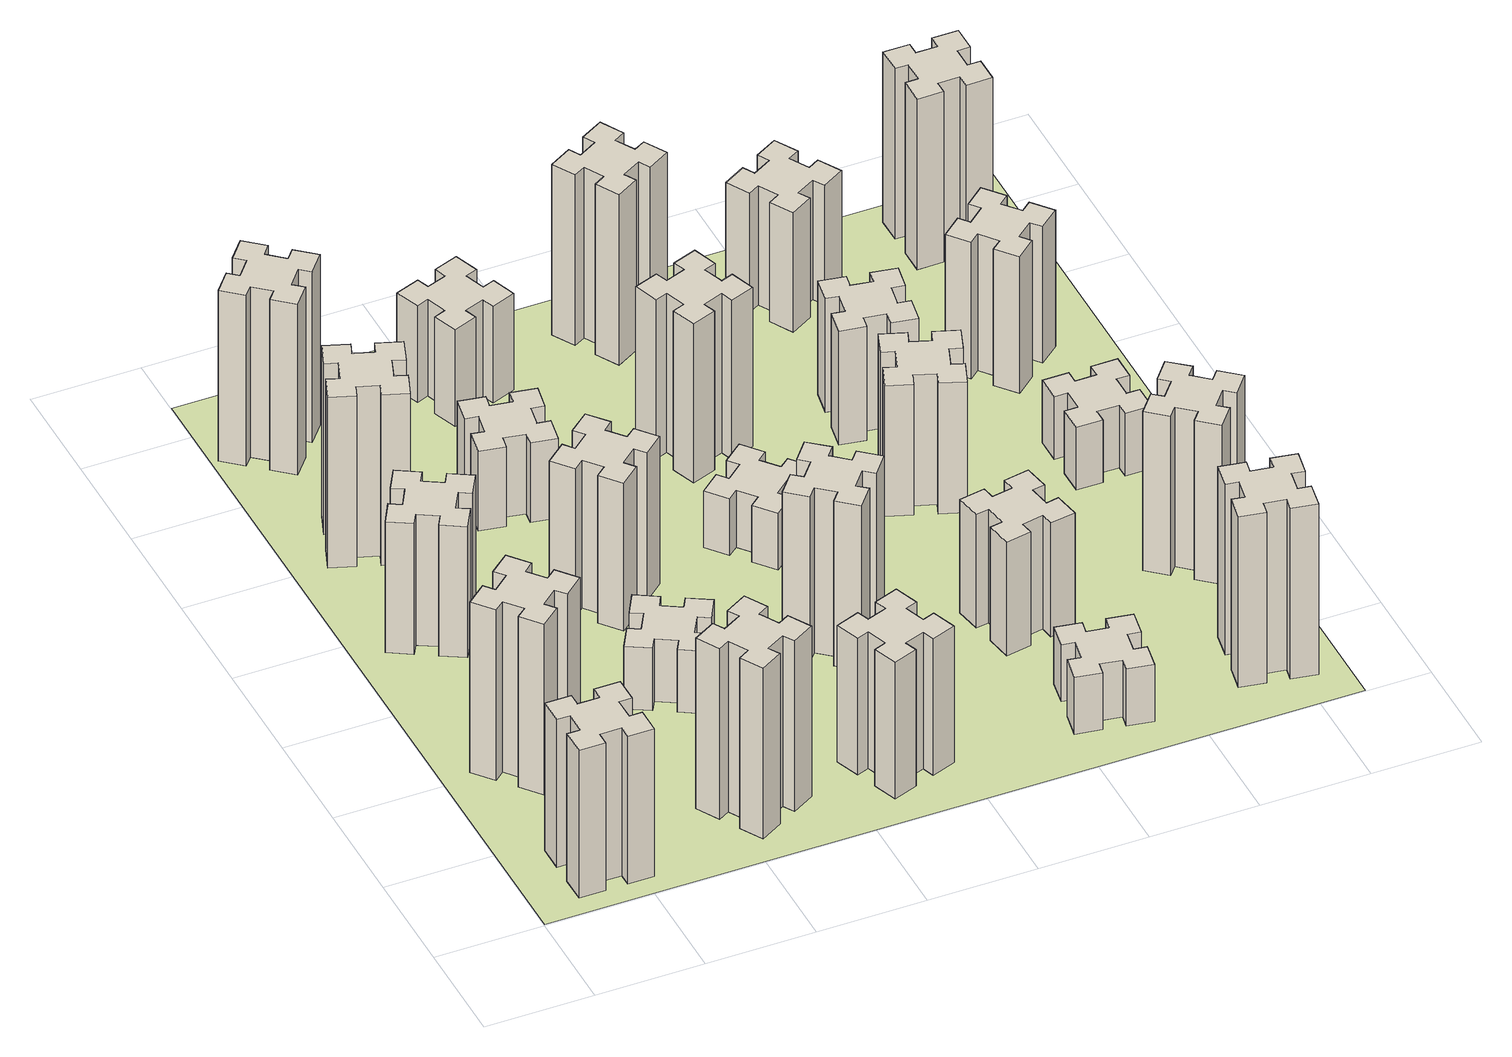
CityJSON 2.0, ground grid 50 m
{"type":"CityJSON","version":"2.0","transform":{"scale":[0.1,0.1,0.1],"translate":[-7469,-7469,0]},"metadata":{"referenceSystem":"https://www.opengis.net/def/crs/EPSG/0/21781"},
"CityObjects":{
"building1":{"type":"Building","attributes":{"class":"1000","function":"1000","usage":"1000","yearOfConstruction":2016,"roofType":"1000","measuredHeight":78,"storeysAboveGround":30,"storeysBelowGround":0},"geometry":[{"type":"Solid","lod":"1","boundaries":[[[[0,1,2,3,4,5,6,7,8,9,10,11,12,13,14,15,16,17,18,19]],[[17,16,20,21]],[[16,15,22,20]],[[15,14,23,22]],[[14,13,24,23]],[[13,12,25,24]],[[12,11,26,25]],[[11,10,27,26]],[[10,9,28,27]],[[9,8,29,28]],[[8,7,30,29]],[[7,6,31,30]],[[6,5,32,31]],[[5,4,33,32]],[[4,3,34,33]],[[3,2,35,34]],[[2,1,36,35]],[[1,0,37,36]],[[0,19,38,37]],[[19,18,39,38]],[[18,17,21,39]],[[24,25,26,27,28,29,30,31,32,33,34,35,36,37,38,39,21,20,22,23]]]]}]},
"building2":{"type":"Building","attributes":{"class":"1000","function":"1000","usage":"1000","yearOfConstruction":2016,"roofType":"1000","measuredHeight":90,"storeysAboveGround":30,"storeysBelowGround":0},"geometry":[{"type":"Solid","lod":"1","boundaries":[[[[40,41,42,43,44,45,46,47,48,49,50,51,52,53,54,55,56,57,58,59]],[[57,56,60,61]],[[56,55,62,60]],[[55,54,63,62]],[[54,53,64,63]],[[53,52,65,64]],[[52,51,66,65]],[[51,50,67,66]],[[50,49,68,67]],[[49,48,69,68]],[[48,47,70,69]],[[47,46,71,70]],[[46,45,72,71]],[[45,44,73,72]],[[44,43,74,73]],[[43,42,75,74]],[[42,41,76,75]],[[41,40,77,76]],[[40,59,78,77]],[[59,58,79,78]],[[58,57,61,79]],[[64,65,66,67,68,69,70,71,72,73,74,75,76,77,78,79,61,60,62,63]]]]}]},
"building3":{"type":"Building","attributes":{"class":"1000","function":"1000","usage":"1000","yearOfConstruction":2016,"roofType":"1000","measuredHeight":69,"storeysAboveGround":30,"storeysBelowGround":0},"geometry":[{"type":"Solid","lod":"1","boundaries":[[[[80,81,82,83,84,85,86,87,88,89,90,91,92,93,94,95,96,97,98,99]],[[97,96,100,101]],[[96,95,102,100]],[[95,94,103,102]],[[94,93,104,103]],[[93,92,105,104]],[[92,91,106,105]],[[91,90,107,106]],[[90,89,108,107]],[[89,88,109,108]],[[88,87,110,109]],[[87,86,111,110]],[[86,85,112,111]],[[85,84,113,112]],[[84,83,114,113]],[[83,82,115,114]],[[82,81,116,115]],[[81,80,117,116]],[[80,99,118,117]],[[99,98,119,118]],[[98,97,101,119]],[[104,105,106,107,108,109,110,111,112,113,114,115,116,117,118,119,101,100,102,103]]]]}]},
"building4":{"type":"Building","attributes":{"class":"1000","function":"1000","usage":"1000","yearOfConstruction":2016,"roofType":"1000","measuredHeight":90,"storeysAboveGround":30,"storeysBelowGround":0},"geometry":[{"type":"Solid","lod":"1","boundaries":[[[[120,121,122,123,124,125,126,127,128,129,130,131,132,133,134,135,136,137,138,139]],[[137,136,140,141]],[[136,135,142,140]],[[135,134,143,142]],[[134,133,144,143]],[[133,132,145,144]],[[132,131,146,145]],[[131,130,147,146]],[[130,129,148,147]],[[129,128,149,148]],[[128,127,150,149]],[[127,126,151,150]],[[126,125,152,151]],[[125,124,153,152]],[[124,123,154,153]],[[123,122,155,154]],[[122,121,156,155]],[[121,120,157,156]],[[120,139,158,157]],[[139,138,159,158]],[[138,137,141,159]],[[144,145,146,147,148,149,150,151,152,153,154,155,156,157,158,159,141,140,142,143]]]]}]},
"building5":{"type":"Building","attributes":{"class":"1000","function":"1000","usage":"1000","yearOfConstruction":2016,"roofType":"1000","measuredHeight":90,"storeysAboveGround":30,"storeysBelowGround":0},"geometry":[{"type":"Solid","lod":"1","boundaries":[[[[160,161,162,163,164,165,166,167,168,169,170,171,172,173,174,175,176,177,178,179]],[[177,176,180,181]],[[176,175,182,180]],[[175,174,183,182]],[[174,173,184,183]],[[173,172,185,184]],[[172,171,186,185]],[[171,170,187,186]],[[170,169,188,187]],[[169,168,189,188]],[[168,167,190,189]],[[167,166,191,190]],[[166,165,192,191]],[[165,164,193,192]],[[164,163,194,193]],[[163,162,195,194]],[[162,161,196,195]],[[161,160,197,196]],[[160,179,198,197]],[[179,178,199,198]],[[178,177,181,199]],[[184,185,186,187,188,189,190,191,192,193,194,195,196,197,198,199,181,180,182,183]]]]}]},
"building6":{"type":"Building","attributes":{"class":"1000","function":"1000","usage":"1000","yearOfConstruction":2016,"roofType":"1000","measuredHeight":90,"storeysAboveGround":30,"storeysBelowGround":0},"geometry":[{"type":"Solid","lod":"1","boundaries":[[[[200,201,202,203,204,205,206,207,208,209,210,211,212,213,214,215,216,217,218,219]],[[217,216,220,221]],[[216,215,222,220]],[[215,214,223,222]],[[214,213,224,223]],[[213,212,225,224]],[[212,211,226,225]],[[211,210,227,226]],[[210,209,228,227]],[[209,208,229,228]],[[208,207,230,229]],[[207,206,231,230]],[[206,205,232,231]],[[205,204,233,232]],[[204,203,234,233]],[[203,202,235,234]],[[202,201,236,235]],[[201,200,237,236]],[[200,219,238,237]],[[219,218,239,238]],[[218,217,221,239]],[[224,225,226,227,228,229,230,231,232,233,234,235,236,237,238,239,221,220,222,223]]]]}]},
"building7":{"type":"Building","attributes":{"class":"1000","function":"1000","usage":"1000","yearOfConstruction":2016,"roofType":"1000","measuredHeight":33,"storeysAboveGround":30,"storeysBelowGround":0},"geometry":[{"type":"Solid","lod":"1","boundaries":[[[[240,241,242,243,244,245,246,247,248,249,250,251,252,253,254,255,256,257,258,259]],[[257,256,260,261]],[[256,255,262,260]],[[255,254,263,262]],[[254,253,264,263]],[[253,252,265,264]],[[252,251,266,265]],[[251,250,267,266]],[[250,249,268,267]],[[249,248,269,268]],[[248,247,270,269]],[[247,246,271,270]],[[246,245,272,271]],[[245,244,273,272]],[[244,243,274,273]],[[243,242,275,274]],[[242,241,276,275]],[[241,240,277,276]],[[240,259,278,277]],[[259,258,279,278]],[[258,257,261,279]],[[264,265,266,267,268,269,270,271,272,273,274,275,276,277,278,279,261,260,262,263]]]]}]},
"building8":{"type":"Building","attributes":{"class":"1000","function":"1000","usage":"1000","yearOfConstruction":2016,"roofType":"1000","measuredHeight":78,"storeysAboveGround":30,"storeysBelowGround":0},"geometry":[{"type":"Solid","lod":"1","boundaries":[[[[280,281,282,283,284,285,286,287,288,289,290,291,292,293,294,295,296,297,298,299]],[[297,296,300,301]],[[296,295,302,300]],[[295,294,303,302]],[[294,293,304,303]],[[293,292,305,304]],[[292,291,306,305]],[[291,290,307,306]],[[290,289,308,307]],[[289,288,309,308]],[[288,287,310,309]],[[287,286,311,310]],[[286,285,312,311]],[[285,284,313,312]],[[284,283,314,313]],[[283,282,315,314]],[[282,281,316,315]],[[281,280,317,316]],[[280,299,318,317]],[[299,298,319,318]],[[298,297,301,319]],[[304,305,306,307,308,309,310,311,312,313,314,315,316,317,318,319,301,300,302,303]]]]}]},
"building9":{"type":"Building","attributes":{"class":"1000","function":"1000","usage":"1000","yearOfConstruction":2016,"roofType":"1000","measuredHeight":42,"storeysAboveGround":30,"storeysBelowGround":0},"geometry":[{"type":"Solid","lod":"1","boundaries":[[[[320,321,322,323,324,325,326,327,328,329,330,331,332,333,334,335,336,337,338,339]],[[337,336,340,341]],[[336,335,342,340]],[[335,334,343,342]],[[334,333,344,343]],[[333,332,345,344]],[[332,331,346,345]],[[331,330,347,346]],[[330,329,348,347]],[[329,328,349,348]],[[328,327,350,349]],[[327,326,351,350]],[[326,325,352,351]],[[325,324,353,352]],[[324,323,354,353]],[[323,322,355,354]],[[322,321,356,355]],[[321,320,357,356]],[[320,339,358,357]],[[339,338,359,358]],[[338,337,341,359]],[[344,345,346,347,348,349,350,351,352,353,354,355,356,357,358,359,341,340,342,343]]]]}]},
"building10":{"type":"Building","attributes":{"class":"1000","function":"1000","usage":"1000","yearOfConstruction":2016,"roofType":"1000","measuredHeight":72,"storeysAboveGround":30,"storeysBelowGround":0},"geometry":[{"type":"Solid","lod":"1","boundaries":[[[[360,361,362,363,364,365,366,367,368,369,370,371,372,373,374,375,376,377,378,379]],[[377,376,380,381]],[[376,375,382,380]],[[375,374,383,382]],[[374,373,384,383]],[[373,372,385,384]],[[372,371,386,385]],[[371,370,387,386]],[[370,369,388,387]],[[369,368,389,388]],[[368,367,390,389]],[[367,366,391,390]],[[366,365,392,391]],[[365,364,393,392]],[[364,363,394,393]],[[363,362,395,394]],[[362,361,396,395]],[[361,360,397,396]],[[360,379,398,397]],[[379,378,399,398]],[[378,377,381,399]],[[384,385,386,387,388,389,390,391,392,393,394,395,396,397,398,399,381,380,382,383]]]]}]},
"building11":{"type":"Building","attributes":{"class":"1000","function":"1000","usage":"1000","yearOfConstruction":2016,"roofType":"1000","measuredHeight":51,"storeysAboveGround":30,"storeysBelowGround":0},"geometry":[{"type":"Solid","lod":"1","boundaries":[[[[400,401,402,403,404,405,406,407,408,409,410,411,412,413,414,415,416,417,418,419]],[[417,416,420,421]],[[416,415,422,420]],[[415,414,423,422]],[[414,413,424,423]],[[413,412,425,424]],[[412,411,426,425]],[[411,410,427,426]],[[410,409,428,427]],[[409,408,429,428]],[[408,407,430,429]],[[407,406,431,430]],[[406,405,432,431]],[[405,404,433,432]],[[404,403,434,433]],[[403,402,435,434]],[[402,401,436,435]],[[401,400,437,436]],[[400,419,438,437]],[[419,418,439,438]],[[418,417,421,439]],[[424,425,426,427,428,429,430,431,432,433,434,435,436,437,438,439,421,420,422,423]]]]}]},
"building12":{"type":"Building","attributes":{"class":"1000","function":"1000","usage":"1000","yearOfConstruction":2016,"roofType":"1000","measuredHeight":87,"storeysAboveGround":30,"storeysBelowGround":0},"geometry":[{"type":"Solid","lod":"1","boundaries":[[[[440,441,442,443,444,445,446,447,448,449,450,451,452,453,454,455,456,457,458,459]],[[457,456,460,461]],[[456,455,462,460]],[[455,454,463,462]],[[454,453,464,463]],[[453,452,465,464]],[[452,451,466,465]],[[451,450,467,466]],[[450,449,468,467]],[[449,448,469,468]],[[448,447,470,469]],[[447,446,471,470]],[[446,445,472,471]],[[445,444,473,472]],[[444,443,474,473]],[[443,442,475,474]],[[442,441,476,475]],[[441,440,477,476]],[[440,459,478,477]],[[459,458,479,478]],[[458,457,461,479]],[[464,465,466,467,468,469,470,471,472,473,474,475,476,477,478,479,461,460,462,463]]]]}]},
"building13":{"type":"Building","attributes":{"class":"1000","function":"1000","usage":"1000","yearOfConstruction":2016,"roofType":"1000","measuredHeight":30,"storeysAboveGround":30,"storeysBelowGround":0},"geometry":[{"type":"Solid","lod":"1","boundaries":[[[[480,481,482,483,484,485,486,487,488,489,490,491,492,493,494,495,496,497,498,499]],[[497,496,500,501]],[[496,495,502,500]],[[495,494,503,502]],[[494,493,504,503]],[[493,492,505,504]],[[492,491,506,505]],[[491,490,507,506]],[[490,489,508,507]],[[489,488,509,508]],[[488,487,510,509]],[[487,486,511,510]],[[486,485,512,511]],[[485,484,513,512]],[[484,483,514,513]],[[483,482,515,514]],[[482,481,516,515]],[[481,480,517,516]],[[480,499,518,517]],[[499,498,519,518]],[[498,497,501,519]],[[504,505,506,507,508,509,510,511,512,513,514,515,516,517,518,519,501,500,502,503]]]]}]},
"building14":{"type":"Building","attributes":{"class":"1000","function":"1000","usage":"1000","yearOfConstruction":2016,"roofType":"1000","measuredHeight":84,"storeysAboveGround":30,"storeysBelowGround":0},"geometry":[{"type":"Solid","lod":"1","boundaries":[[[[520,521,522,523,524,525,526,527,528,529,530,531,532,533,534,535,536,537,538,539]],[[537,536,540,541]],[[536,535,542,540]],[[535,534,543,542]],[[534,533,544,543]],[[533,532,545,544]],[[532,531,546,545]],[[531,530,547,546]],[[530,529,548,547]],[[529,528,549,548]],[[528,527,550,549]],[[527,526,551,550]],[[526,525,552,551]],[[525,524,553,552]],[[524,523,554,553]],[[523,522,555,554]],[[522,521,556,555]],[[521,520,557,556]],[[520,539,558,557]],[[539,538,559,558]],[[538,537,541,559]],[[544,545,546,547,548,549,550,551,552,553,554,555,556,557,558,559,541,540,542,543]]]]}]},
"building15":{"type":"Building","attributes":{"class":"1000","function":"1000","usage":"1000","yearOfConstruction":2016,"roofType":"1000","measuredHeight":30,"storeysAboveGround":30,"storeysBelowGround":0},"geometry":[{"type":"Solid","lod":"1","boundaries":[[[[560,561,562,563,564,565,566,567,568,569,570,571,572,573,574,575,576,577,578,579]],[[577,576,580,581]],[[576,575,582,580]],[[575,574,583,582]],[[574,573,584,583]],[[573,572,585,584]],[[572,571,586,585]],[[571,570,587,586]],[[570,569,588,587]],[[569,568,589,588]],[[568,567,590,589]],[[567,566,591,590]],[[566,565,592,591]],[[565,564,593,592]],[[564,563,594,593]],[[563,562,595,594]],[[562,561,596,595]],[[561,560,597,596]],[[560,579,598,597]],[[579,578,599,598]],[[578,577,581,599]],[[584,585,586,587,588,589,590,591,592,593,594,595,596,597,598,599,581,580,582,583]]]]}]},
"building16":{"type":"Building","attributes":{"class":"1000","function":"1000","usage":"1000","yearOfConstruction":2016,"roofType":"1000","measuredHeight":90,"storeysAboveGround":30,"storeysBelowGround":0},"geometry":[{"type":"Solid","lod":"1","boundaries":[[[[600,601,602,603,604,605,606,607,608,609,610,611,612,613,614,615,616,617,618,619]],[[617,616,620,621]],[[616,615,622,620]],[[615,614,623,622]],[[614,613,624,623]],[[613,612,625,624]],[[612,611,626,625]],[[611,610,627,626]],[[610,609,628,627]],[[609,608,629,628]],[[608,607,630,629]],[[607,606,631,630]],[[606,605,632,631]],[[605,604,633,632]],[[604,603,634,633]],[[603,602,635,634]],[[602,601,636,635]],[[601,600,637,636]],[[600,619,638,637]],[[619,618,639,638]],[[618,617,621,639]],[[624,625,626,627,628,629,630,631,632,633,634,635,636,637,638,639,621,620,622,623]]]]}]},
"building17":{"type":"Building","attributes":{"class":"1000","function":"1000","usage":"1000","yearOfConstruction":2016,"roofType":"1000","measuredHeight":60,"storeysAboveGround":30,"storeysBelowGround":0},"geometry":[{"type":"Solid","lod":"1","boundaries":[[[[640,641,642,643,644,645,646,647,648,649,650,651,652,653,654,655,656,657,658,659]],[[657,656,660,661]],[[656,655,662,660]],[[655,654,663,662]],[[654,653,664,663]],[[653,652,665,664]],[[652,651,666,665]],[[651,650,667,666]],[[650,649,668,667]],[[649,648,669,668]],[[648,647,670,669]],[[647,646,671,670]],[[646,645,672,671]],[[645,644,673,672]],[[644,643,674,673]],[[643,642,675,674]],[[642,641,676,675]],[[641,640,677,676]],[[640,659,678,677]],[[659,658,679,678]],[[658,657,661,679]],[[664,665,666,667,668,669,670,671,672,673,674,675,676,677,678,679,661,660,662,663]]]]}]},
"building18":{"type":"Building","attributes":{"class":"1000","function":"1000","usage":"1000","yearOfConstruction":2016,"roofType":"1000","measuredHeight":69,"storeysAboveGround":30,"storeysBelowGround":0},"geometry":[{"type":"Solid","lod":"1","boundaries":[[[[680,681,682,683,684,685,686,687,688,689,690,691,692,693,694,695,696,697,698,699]],[[697,696,700,701]],[[696,695,702,700]],[[695,694,703,702]],[[694,693,704,703]],[[693,692,705,704]],[[692,691,706,705]],[[691,690,707,706]],[[690,689,708,707]],[[689,688,709,708]],[[688,687,710,709]],[[687,686,711,710]],[[686,685,712,711]],[[685,684,713,712]],[[684,683,714,713]],[[683,682,715,714]],[[682,681,716,715]],[[681,680,717,716]],[[680,699,718,717]],[[699,698,719,718]],[[698,697,701,719]],[[704,705,706,707,708,709,710,711,712,713,714,715,716,717,718,719,701,700,702,703]]]]}]},
"building19":{"type":"Building","attributes":{"class":"1000","function":"1000","usage":"1000","yearOfConstruction":2016,"roofType":"1000","measuredHeight":60,"storeysAboveGround":30,"storeysBelowGround":0},"geometry":[{"type":"Solid","lod":"1","boundaries":[[[[720,721,722,723,724,725,726,727,728,729,730,731,732,733,734,735,736,737,738,739]],[[737,736,740,741]],[[736,735,742,740]],[[735,734,743,742]],[[734,733,744,743]],[[733,732,745,744]],[[732,731,746,745]],[[731,730,747,746]],[[730,729,748,747]],[[729,728,749,748]],[[728,727,750,749]],[[727,726,751,750]],[[726,725,752,751]],[[725,724,753,752]],[[724,723,754,753]],[[723,722,755,754]],[[722,721,756,755]],[[721,720,757,756]],[[720,739,758,757]],[[739,738,759,758]],[[738,737,741,759]],[[744,745,746,747,748,749,750,751,752,753,754,755,756,757,758,759,741,740,742,743]]]]}]},
"building20":{"type":"Building","attributes":{"class":"1000","function":"1000","usage":"1000","yearOfConstruction":2016,"roofType":"1000","measuredHeight":90,"storeysAboveGround":30,"storeysBelowGround":0},"geometry":[{"type":"Solid","lod":"1","boundaries":[[[[760,761,762,763,764,765,766,767,768,769,770,771,772,773,774,775,776,777,778,779]],[[777,776,780,781]],[[776,775,782,780]],[[775,774,783,782]],[[774,773,784,783]],[[773,772,785,784]],[[772,771,786,785]],[[771,770,787,786]],[[770,769,788,787]],[[769,768,789,788]],[[768,767,790,789]],[[767,766,791,790]],[[766,765,792,791]],[[765,764,793,792]],[[764,763,794,793]],[[763,762,795,794]],[[762,761,796,795]],[[761,760,797,796]],[[760,779,798,797]],[[779,778,799,798]],[[778,777,781,799]],[[784,785,786,787,788,789,790,791,792,793,794,795,796,797,798,799,781,780,782,783]]]]}]},
"building21":{"type":"Building","attributes":{"class":"1000","function":"1000","usage":"1000","yearOfConstruction":2016,"roofType":"1000","measuredHeight":63,"storeysAboveGround":30,"storeysBelowGround":0},"geometry":[{"type":"Solid","lod":"1","boundaries":[[[[800,801,802,803,804,805,806,807,808,809,810,811,812,813,814,815,816,817,818,819]],[[817,816,820,821]],[[816,815,822,820]],[[815,814,823,822]],[[814,813,824,823]],[[813,812,825,824]],[[812,811,826,825]],[[811,810,827,826]],[[810,809,828,827]],[[809,808,829,828]],[[808,807,830,829]],[[807,806,831,830]],[[806,805,832,831]],[[805,804,833,832]],[[804,803,834,833]],[[803,802,835,834]],[[802,801,836,835]],[[801,800,837,836]],[[800,819,838,837]],[[819,818,839,838]],[[818,817,821,839]],[[824,825,826,827,828,829,830,831,832,833,834,835,836,837,838,839,821,820,822,823]]]]}]},
"building22":{"type":"Building","attributes":{"class":"1000","function":"1000","usage":"1000","yearOfConstruction":2016,"roofType":"1000","measuredHeight":84,"storeysAboveGround":30,"storeysBelowGround":0},"geometry":[{"type":"Solid","lod":"1","boundaries":[[[[840,841,842,843,844,845,846,847,848,849,850,851,852,853,854,855,856,857,858,859]],[[857,856,860,861]],[[856,855,862,860]],[[855,854,863,862]],[[854,853,864,863]],[[853,852,865,864]],[[852,851,866,865]],[[851,850,867,866]],[[850,849,868,867]],[[849,848,869,868]],[[848,847,870,869]],[[847,846,871,870]],[[846,845,872,871]],[[845,844,873,872]],[[844,843,874,873]],[[843,842,875,874]],[[842,841,876,875]],[[841,840,877,876]],[[840,859,878,877]],[[859,858,879,878]],[[858,857,861,879]],[[864,865,866,867,868,869,870,871,872,873,874,875,876,877,878,879,861,860,862,863]]]]}]},
"building23":{"type":"Building","attributes":{"class":"1000","function":"1000","usage":"1000","yearOfConstruction":2016,"roofType":"1000","measuredHeight":33,"storeysAboveGround":30,"storeysBelowGround":0},"geometry":[{"type":"Solid","lod":"1","boundaries":[[[[880,881,882,883,884,885,886,887,888,889,890,891,892,893,894,895,896,897,898,899]],[[897,896,900,901]],[[896,895,902,900]],[[895,894,903,902]],[[894,893,904,903]],[[893,892,905,904]],[[892,891,906,905]],[[891,890,907,906]],[[890,889,908,907]],[[889,888,909,908]],[[888,887,910,909]],[[887,886,911,910]],[[886,885,912,911]],[[885,884,913,912]],[[884,883,914,913]],[[883,882,915,914]],[[882,881,916,915]],[[881,880,917,916]],[[880,899,918,917]],[[899,898,919,918]],[[898,897,901,919]],[[904,905,906,907,908,909,910,911,912,913,914,915,916,917,918,919,901,900,902,903]]]]}]},
"building24":{"type":"Building","attributes":{"class":"1000","function":"1000","usage":"1000","yearOfConstruction":2016,"roofType":"1000","measuredHeight":72,"storeysAboveGround":30,"storeysBelowGround":0},"geometry":[{"type":"Solid","lod":"1","boundaries":[[[[920,921,922,923,924,925,926,927,928,929,930,931,932,933,934,935,936,937,938,939]],[[937,936,940,941]],[[936,935,942,940]],[[935,934,943,942]],[[934,933,944,943]],[[933,932,945,944]],[[932,931,946,945]],[[931,930,947,946]],[[930,929,948,947]],[[929,928,949,948]],[[928,927,950,949]],[[927,926,951,950]],[[926,925,952,951]],[[925,924,953,952]],[[924,923,954,953]],[[923,922,955,954]],[[922,921,956,955]],[[921,920,957,956]],[[920,939,958,957]],[[939,938,959,958]],[[938,937,941,959]],[[944,945,946,947,948,949,950,951,952,953,954,955,956,957,958,959,941,940,942,943]]]]}]},
"building25":{"type":"Building","attributes":{"class":"1000","function":"1000","usage":"1000","yearOfConstruction":2016,"roofType":"1000","measuredHeight":90,"storeysAboveGround":30,"storeysBelowGround":0},"geometry":[{"type":"Solid","lod":"1","boundaries":[[[[960,961,962,963,964,965,966,967,968,969,970,971,972,973,974,975,976,977,978,979]],[[977,976,980,981]],[[976,975,982,980]],[[975,974,983,982]],[[974,973,984,983]],[[973,972,985,984]],[[972,971,986,985]],[[971,970,987,986]],[[970,969,988,987]],[[969,968,989,988]],[[968,967,990,989]],[[967,966,991,990]],[[966,965,992,991]],[[965,964,993,992]],[[964,963,994,993]],[[963,962,995,994]],[[962,961,996,995]],[[961,960,997,996]],[[960,979,998,997]],[[979,978,999,998]],[[978,977,981,999]],[[984,985,986,987,988,989,990,991,992,993,994,995,996,997,998,999,981,980,982,983]]]]}]},
"landuse1":{"type":"LandUse","attributes":{"name":"plot1","function":"1010"},"geometry":[{"type":"MultiSurface","lod":"1","boundaries":[[[1000,1001,1002,1003]]]}]}
},
"vertices":[
[265,325,0],[265,225,0],[205,225,0],[205,105,0],[325,105,0],[325,165,0],[425,165,0],[425,105,0],[545,105,0],[545,225,0],[485,225,0],[485,325,0],[545,325,0],[545,445,0],[425,445,0],[425,385,0],[325,385,0],[325,445,0],[205,445,0],[205,325,0],[325,385,780],[325,445,780],[425,385,780],[425,445,780],[545,445,780],[545,325,780],[485,325,780],[485,225,780],[545,225,780],[545,105,780],[425,105,780],[425,165,780],[325,165,780],[325,105,780],[205,105,780],[205,225,780],[265,225,780],[265,325,780],[205,325,780],[205,445,780],
[492,1048,0],[427,1124,0],[473,1163,0],[396,1255,0],[304,1178,0],[343,1132,0],[266,1067,0],[228,1113,0],[136,1036,0],[213,944,0],[259,983,0],[323,906,0],[277,868,0],[354,776,0],[446,853,0],[408,899,0],[484,963,0],[523,917,0],[615,994,0],[538,1086,0],[484,963,900],[523,917,900],[408,899,900],[446,853,900],[354,776,900],[277,868,900],[323,906,900],[259,983,900],[213,944,900],[136,1036,900],[228,1113,900],[266,1067,900],[343,1132,900],[304,1178,900],[396,1255,900],[473,1163,900],[427,1124,900],[492,1048,900],[538,1086,900],[615,994,900],
[474,2026,0],[387,2076,0],[417,2128,0],[313,2188,0],[253,2084,0],[305,2054,0],[255,1967,0],[203,1997,0],[143,1893,0],[247,1833,0],[277,1885,0],[364,1835,0],[334,1783,0],[438,1723,0],[498,1827,0],[446,1857,0],[496,1944,0],[548,1914,0],[608,2018,0],[504,2078,0],[496,1944,690],[548,1914,690],[446,1857,690],[498,1827,690],[438,1723,690],[334,1783,690],[364,1835,690],[277,1885,690],[247,1833,690],[143,1893,690],[203,1997,690],[255,1967,690],[305,2054,690],[253,2084,690],[313,2188,690],[417,2128,690],[387,2076,690],[474,2026,690],[504,2078,690],[608,2018,690],
[289,2680,0],[255,2586,0],[199,2607,0],[157,2494,0],[270,2453,0],[291,2509,0],[385,2475,0],[364,2419,0],[477,2377,0],[518,2490,0],[462,2511,0],[496,2605,0],[552,2584,0],[593,2697,0],[480,2738,0],[460,2682,0],[366,2716,0],[387,2772,0],[274,2813,0],[233,2700,0],[366,2716,900],[387,2772,900],[460,2682,900],[480,2738,900],[593,2697,900],[552,2584,900],[496,2605,900],[462,2511,900],[518,2490,900],[477,2377,900],[364,2419,900],[385,2475,900],[291,2509,900],[270,2453,900],[157,2494,900],[199,2607,900],[255,2586,900],[289,2680,900],[233,2700,900],[274,2813,900],
[1127,255,0],[1214,305,0],[1244,253,0],[1348,313,0],[1288,417,0],[1236,387,0],[1186,474,0],[1238,504,0],[1178,608,0],[1074,548,0],[1104,496,0],[1017,446,0],[987,498,0],[883,438,0],[943,334,0],[995,364,0],[1045,277,0],[993,247,0],[1053,143,0],[1157,203,0],[1045,277,900],[993,247,900],[995,364,900],[943,334,900],[883,438,900],[987,498,900],[1017,446,900],[1104,496,900],[1074,548,900],[1178,608,900],[1238,504,900],[1186,474,900],[1236,387,900],[1288,417,900],[1348,313,900],[1244,253,900],[1214,305,900],[1127,255,900],[1157,203,900],[1053,143,900],
[384,3387,0],[308,3452,0],[346,3498,0],[254,3575,0],[177,3483,0],[223,3444,0],[159,3368,0],[113,3406,0],[36,3314,0],[128,3237,0],[166,3283,0],[243,3219,0],[204,3173,0],[296,3096,0],[373,3188,0],[327,3226,0],[392,3303,0],[438,3264,0],[515,3356,0],[423,3433,0],[392,3303,900],[438,3264,900],[327,3226,900],[373,3188,900],[296,3096,900],[204,3173,900],[243,3219,900],[166,3283,900],[128,3237,900],[36,3314,900],[113,3406,900],[159,3368,900],[223,3444,900],[177,3483,900],[254,3575,900],[346,3498,900],[308,3452,900],[384,3387,900],[423,3433,900],[515,3356,900],
[1186,1117,0],[1236,1204,0],[1288,1174,0],[1348,1278,0],[1244,1338,0],[1214,1286,0],[1127,1336,0],[1157,1388,0],[1053,1448,0],[993,1344,0],[1045,1314,0],[995,1227,0],[943,1257,0],[883,1153,0],[987,1093,0],[1017,1145,0],[1104,1095,0],[1074,1043,0],[1178,983,0],[1238,1087,0],[1104,1095,330],[1074,1043,330],[1017,1145,330],[987,1093,330],[883,1153,330],[943,1257,330],[995,1227,330],[1045,1314,330],[993,1344,330],[1053,1448,330],[1157,1388,330],[1127,1336,330],[1214,1286,330],[1244,1338,330],[1348,1278,330],[1288,1174,330],[1236,1204,330],[1186,1117,330],[1238,1087,330],[1178,983,330],
[1083,1972,0],[1006,1907,0],[968,1953,0],[876,1876,0],[953,1784,0],[999,1823,0],[1063,1746,0],[1017,1708,0],[1094,1616,0],[1186,1693,0],[1148,1739,0],[1224,1803,0],[1263,1757,0],[1355,1834,0],[1278,1926,0],[1232,1888,0],[1167,1964,0],[1213,2003,0],[1136,2095,0],[1044,2018,0],[1167,1964,780],[1213,2003,780],[1232,1888,780],[1278,1926,780],[1355,1834,780],[1263,1757,780],[1224,1803,780],[1148,1739,780],[1186,1693,780],[1094,1616,780],[1017,1708,780],[1063,1746,780],[999,1823,780],[953,1784,780],[876,1876,780],[968,1953,780],[1006,1907,780],[1083,1972,780],[1044,2018,780],[1136,2095,780],
[1115,2527,0],[1132,2625,0],[1191,2615,0],[1212,2733,0],[1094,2754,0],[1084,2695,0],[985,2712,0],[996,2771,0],[877,2792,0],[857,2674,0],[916,2664,0],[898,2565,0],[839,2576,0],[818,2457,0],[937,2437,0],[947,2496,0],[1045,2478,0],[1035,2419,0],[1153,2398,0],[1174,2517,0],[1045,2478,420],[1035,2419,420],[947,2496,420],[937,2437,420],[818,2457,420],[839,2576,420],[898,2565,420],[916,2664,420],[857,2674,420],[877,2792,420],[996,2771,420],[985,2712,420],[1084,2695,420],[1094,2754,420],[1212,2733,420],[1191,2615,420],[1132,2625,420],[1115,2527,420],[1174,2517,420],[1153,2398,420],
[1765,496,0],[1671,462,0],[1650,518,0],[1537,477,0],[1579,364,0],[1635,385,0],[1669,291,0],[1613,270,0],[1654,157,0],[1767,199,0],[1746,255,0],[1840,289,0],[1860,233,0],[1973,274,0],[1932,387,0],[1876,366,0],[1842,460,0],[1898,480,0],[1857,593,0],[1744,552,0],[1842,460,720],[1898,480,720],[1876,366,720],[1932,387,720],[1973,274,720],[1860,233,720],[1840,289,720],[1746,255,720],[1767,199,720],[1654,157,720],[1613,270,720],[1669,291,720],[1635,385,720],[1579,364,720],[1537,477,720],[1650,518,720],[1671,462,720],[1765,496,720],[1744,552,720],[1857,593,720],
[1125,3456,0],[1031,3422,0],[1010,3478,0],[897,3437,0],[939,3324,0],[995,3345,0],[1029,3251,0],[973,3230,0],[1014,3117,0],[1127,3159,0],[1106,3215,0],[1200,3249,0],[1220,3193,0],[1333,3234,0],[1292,3347,0],[1236,3326,0],[1202,3420,0],[1258,3440,0],[1217,3553,0],[1104,3512,0],[1202,3420,510],[1258,3440,510],[1236,3326,510],[1292,3347,510],[1333,3234,510],[1220,3193,510],[1200,3249,510],[1106,3215,510],[1127,3159,510],[1014,3117,510],[973,3230,510],[1029,3251,510],[995,3345,510],[939,3324,510],[897,3437,510],[1010,3478,510],[1031,3422,510],[1125,3456,510],[1104,3512,510],[1217,3553,510],
[1746,1163,0],[1823,1099,0],[1784,1053,0],[1876,976,0],[1953,1068,0],[1907,1106,0],[1972,1183,0],[2018,1144,0],[2095,1236,0],[2003,1313,0],[1964,1267,0],[1888,1332,0],[1926,1378,0],[1834,1455,0],[1757,1363,0],[1803,1324,0],[1739,1248,0],[1693,1286,0],[1616,1194,0],[1708,1117,0],[1739,1248,870],[1693,1286,870],[1803,1324,870],[1757,1363,870],[1834,1455,870],[1926,1378,870],[1888,1332,870],[1964,1267,870],[2003,1313,870],[2095,1236,870],[2018,1144,870],[1972,1183,870],[1907,1106,870],[1953,1068,870],[1876,976,870],[1784,1053,870],[1823,1099,870],[1746,1163,870],[1708,1117,870],[1616,1194,870],
[1972,1988,0],[1907,2064,0],[1953,2103,0],[1876,2195,0],[1784,2118,0],[1823,2072,0],[1746,2007,0],[1708,2053,0],[1616,1976,0],[1693,1884,0],[1739,1923,0],[1803,1846,0],[1757,1808,0],[1834,1716,0],[1926,1793,0],[1888,1839,0],[1964,1903,0],[2003,1857,0],[2095,1934,0],[2018,2026,0],[1964,1903,300],[2003,1857,300],[1888,1839,300],[1926,1793,300],[1834,1716,300],[1757,1808,300],[1803,1846,300],[1739,1923,300],[1693,1884,300],[1616,1976,300],[1708,2053,300],[1746,2007,300],[1823,2072,300],[1784,2118,300],[1876,2195,300],[1953,2103,300],[1907,2064,300],[1972,1988,300],[2018,2026,300],[2095,1934,300],
[1976,2586,0],[1942,2680,0],[1998,2700,0],[1957,2813,0],[1844,2772,0],[1865,2716,0],[1771,2682,0],[1750,2738,0],[1637,2697,0],[1679,2584,0],[1735,2605,0],[1769,2511,0],[1713,2490,0],[1754,2377,0],[1867,2419,0],[1846,2475,0],[1940,2509,0],[1960,2453,0],[2073,2494,0],[2032,2607,0],[1940,2509,840],[1960,2453,840],[1846,2475,840],[1867,2419,840],[1754,2377,840],[1713,2490,840],[1769,2511,840],[1735,2605,840],[1679,2584,840],[1637,2697,840],[1750,2738,840],[1771,2682,840],[1865,2716,840],[1844,2772,840],[1957,2813,840],[1998,2700,840],[1942,2680,840],[1976,2586,840],[2032,2607,840],[2073,2494,840],
[2596,444,0],[2578,345,0],[2519,356,0],[2498,237,0],[2617,217,0],[2627,276,0],[2725,258,0],[2715,199,0],[2833,178,0],[2854,297,0],[2795,307,0],[2812,405,0],[2871,395,0],[2892,513,0],[2774,534,0],[2764,475,0],[2665,492,0],[2676,551,0],[2557,572,0],[2537,454,0],[2665,492,300],[2676,551,300],[2764,475,300],[2774,534,300],[2892,513,300],[2871,395,300],[2812,405,300],[2795,307,300],[2854,297,300],[2833,178,300],[2715,199,300],[2725,258,300],[2627,276,300],[2617,217,300],[2498,237,300],[2519,356,300],[2578,345,300],[2596,444,300],[2537,454,300],[2557,572,300],
[1844,3556,0],[1757,3506,0],[1727,3558,0],[1623,3498,0],[1683,3394,0],[1735,3424,0],[1785,3337,0],[1733,3307,0],[1793,3203,0],[1897,3263,0],[1867,3315,0],[1954,3365,0],[1984,3313,0],[2088,3373,0],[2028,3477,0],[1976,3447,0],[1926,3534,0],[1978,3564,0],[1918,3668,0],[1814,3608,0],[1926,3534,900],[1978,3564,900],[1976,3447,900],[2028,3477,900],[2088,3373,900],[1984,3313,900],[1954,3365,900],[1867,3315,900],[1897,3263,900],[1793,3203,900],[1733,3307,900],[1785,3337,900],[1735,3424,900],[1683,3394,900],[1623,3498,900],[1727,3558,900],[1757,3506,900],[1844,3556,900],[1814,3608,900],[1918,3668,900],
[2625,1132,0],[2527,1115,0],[2517,1174,0],[2398,1153,0],[2419,1035,0],[2478,1045,0],[2496,947,0],[2437,937,0],[2457,818,0],[2576,839,0],[2565,898,0],[2664,916,0],[2674,857,0],[2792,877,0],[2771,996,0],[2712,985,0],[2695,1084,0],[2754,1094,0],[2733,1212,0],[2615,1191,0],[2695,1084,600],[2754,1094,600],[2712,985,600],[2771,996,600],[2792,877,600],[2674,857,600],[2664,916,600],[2565,898,600],[2576,839,600],[2457,818,600],[2437,937,600],[2496,947,600],[2478,1045,600],[2419,1035,600],[2398,1153,600],[2517,1174,600],[2527,1115,600],[2625,1132,600],[2615,1191,600],[2733,1212,600],
[2682,1871,0],[2716,1965,0],[2772,1944,0],[2813,2057,0],[2700,2098,0],[2680,2042,0],[2586,2076,0],[2607,2132,0],[2494,2173,0],[2453,2060,0],[2509,2040,0],[2475,1946,0],[2419,1967,0],[2377,1854,0],[2490,1813,0],[2511,1869,0],[2605,1835,0],[2584,1779,0],[2697,1737,0],[2738,1850,0],[2605,1835,690],[2584,1779,690],[2511,1869,690],[2490,1813,690],[2377,1854,690],[2419,1967,690],[2475,1946,690],[2509,2040,690],[2453,2060,690],[2494,2173,690],[2607,2132,690],[2586,2076,690],[2680,2042,690],[2700,2098,690],[2813,2057,690],[2772,1944,690],[2716,1965,690],[2682,1871,690],[2738,1850,690],[2697,1737,690],
[2496,2564,0],[2478,2465,0],[2419,2476,0],[2398,2357,0],[2517,2337,0],[2527,2396,0],[2625,2378,0],[2615,2319,0],[2733,2298,0],[2754,2417,0],[2695,2427,0],[2712,2525,0],[2771,2515,0],[2792,2633,0],[2674,2654,0],[2664,2595,0],[2565,2612,0],[2576,2671,0],[2457,2692,0],[2437,2574,0],[2565,2612,600],[2576,2671,600],[2664,2595,600],[2674,2654,600],[2792,2633,600],[2771,2515,600],[2712,2525,600],[2695,2427,600],[2754,2417,600],[2733,2298,600],[2615,2319,600],[2625,2378,600],[2527,2396,600],[2517,2337,600],[2398,2357,600],[2419,2476,600],[2478,2465,600],[2496,2564,600],[2437,2574,600],[2457,2692,600],
[3504,475,0],[3405,492,0],[3416,551,0],[3297,572,0],[3277,454,0],[3336,444,0],[3318,345,0],[3259,356,0],[3238,237,0],[3357,217,0],[3367,276,0],[3465,258,0],[3455,199,0],[3573,178,0],[3594,297,0],[3535,307,0],[3552,405,0],[3611,395,0],[3632,513,0],[3514,534,0],[3552,405,900],[3611,395,900],[3535,307,900],[3594,297,900],[3573,178,900],[3455,199,900],[3465,258,900],[3367,276,900],[3357,217,900],[3238,237,900],[3259,356,900],[3318,345,900],[3336,444,900],[3277,454,900],[3297,572,900],[3416,551,900],[3405,492,900],[3504,475,900],[3514,534,900],[3632,513,900],
[2716,3347,0],[2666,3434,0],[2718,3464,0],[2658,3568,0],[2554,3508,0],[2584,3456,0],[2497,3406,0],[2467,3458,0],[2363,3398,0],[2423,3294,0],[2475,3324,0],[2525,3237,0],[2473,3207,0],[2533,3103,0],[2637,3163,0],[2607,3215,0],[2694,3265,0],[2724,3213,0],[2828,3273,0],[2768,3377,0],[2694,3265,630],[2724,3213,630],[2607,3215,630],[2637,3163,630],[2533,3103,630],[2473,3207,630],[2525,3237,630],[2475,3324,630],[2423,3294,630],[2363,3398,630],[2467,3458,630],[2497,3406,630],[2584,3456,630],[2554,3508,630],[2658,3568,630],[2718,3464,630],[2666,3434,630],[2716,3347,630],[2768,3377,630],[2828,3273,630],
[3487,1006,0],[3552,1083,0],[3598,1044,0],[3675,1136,0],[3583,1213,0],[3544,1167,0],[3468,1232,0],[3506,1278,0],[3414,1355,0],[3337,1263,0],[3383,1224,0],[3319,1148,0],[3273,1186,0],[3196,1094,0],[3288,1017,0],[3326,1063,0],[3403,999,0],[3364,953,0],[3456,876,0],[3533,968,0],[3403,999,840],[3364,953,840],[3326,1063,840],[3288,1017,840],[3196,1094,840],[3273,1186,840],[3319,1148,840],[3383,1224,840],[3337,1263,840],[3414,1355,840],[3506,1278,840],[3468,1232,840],[3544,1167,840],[3583,1213,840],[3675,1136,840],[3598,1044,840],[3552,1083,840],[3487,1006,840],[3533,968,840],[3456,876,840],
[3445,1805,0],[3445,1905,0],[3505,1905,0],[3505,2025,0],[3385,2025,0],[3385,1965,0],[3285,1965,0],[3285,2025,0],[3165,2025,0],[3165,1905,0],[3225,1905,0],[3225,1805,0],[3165,1805,0],[3165,1685,0],[3285,1685,0],[3285,1745,0],[3385,1745,0],[3385,1685,0],[3505,1685,0],[3505,1805,0],[3385,1745,330],[3385,1685,330],[3285,1745,330],[3285,1685,330],[3165,1685,330],[3165,1805,330],[3225,1805,330],[3225,1905,330],[3165,1905,330],[3165,2025,330],[3285,2025,330],[3285,1965,330],[3385,1965,330],[3385,2025,330],[3505,2025,330],[3505,1905,330],[3445,1905,330],[3445,1805,330],[3505,1805,330],[3505,1685,330],
[3119,2563,0],[3183,2486,0],[3137,2448,0],[3214,2356,0],[3306,2433,0],[3268,2479,0],[3344,2543,0],[3383,2497,0],[3475,2574,0],[3398,2666,0],[3352,2628,0],[3287,2704,0],[3333,2743,0],[3256,2835,0],[3164,2758,0],[3203,2712,0],[3126,2647,0],[3088,2693,0],[2996,2616,0],[3073,2524,0],[3126,2647,720],[3088,2693,720],[3203,2712,720],[3164,2758,720],[3256,2835,720],[3333,2743,720],[3287,2704,720],[3352,2628,720],[3398,2666,720],[3475,2574,720],[3383,2497,720],[3344,2543,720],[3268,2479,720],[3306,2433,720],[3214,2356,720],[3137,2448,720],[3183,2486,720],[3119,2563,720],[3073,2524,720],[2996,2616,720],
[3285,3325,0],[3385,3325,0],[3385,3265,0],[3505,3265,0],[3505,3385,0],[3445,3385,0],[3445,3485,0],[3505,3485,0],[3505,3605,0],[3385,3605,0],[3385,3545,0],[3285,3545,0],[3285,3605,0],[3165,3605,0],[3165,3485,0],[3225,3485,0],[3225,3385,0],[3165,3385,0],[3165,3265,0],[3285,3265,0],[3225,3385,900],[3165,3385,900],[3225,3485,900],[3165,3485,900],[3165,3605,900],[3285,3605,900],[3285,3545,900],[3385,3545,900],[3385,3605,900],[3505,3605,900],[3505,3485,900],[3445,3485,900],[3445,3385,900],[3505,3385,900],[3505,3265,900],[3385,3265,900],[3385,3325,900],[3285,3325,900],[3285,3265,900],[3165,3265,900],
[5,3705,0],[3705,3705,0],[3705,5,0],[5,5,0]
]}
